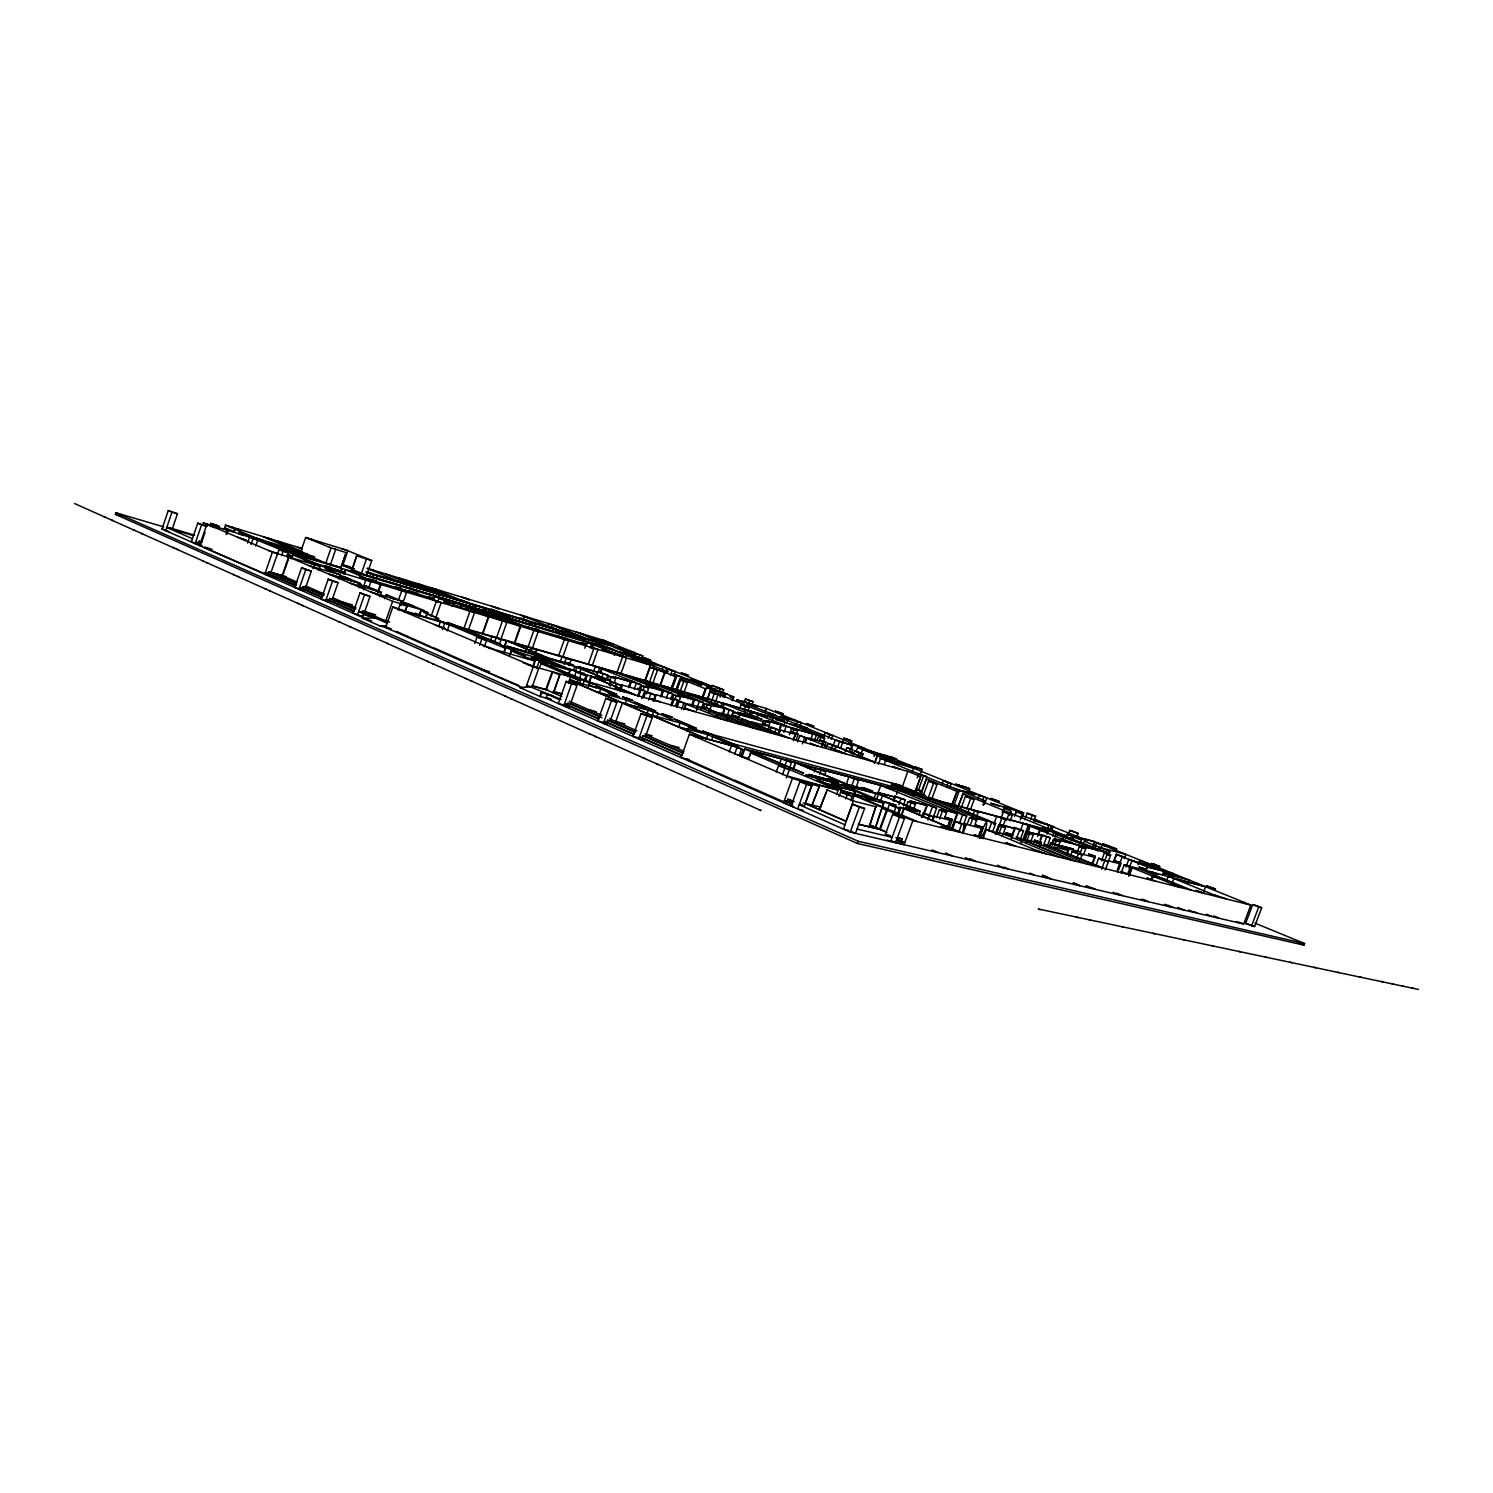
<?xml version="1.0" encoding="UTF-8"?>
<svg xmlns="http://www.w3.org/2000/svg" width="1493" height="1493" viewBox="0 0 1493 1493"><rect width="100%" height="100%" fill="white"/><g stroke="black" fill="none" stroke-linecap="round" stroke-linejoin="round"><path stroke-width="1.5" d="M1255.016 923.159L1304.583 943.539L1303.968 945.144L857.505 843.526L115.39 514.357L115.931 512.752L163.763 526.898M367.819 619.67L161.972 529.007L168.28 510.531L177.48 513.779L172.255 529.082L166.768 527.458L192.429 538.712M168.28 510.531L171.994 512.118L165.667 530.65L169.325 531.713M197.748 523.166L191.309 541.94L200.641 545.225L195.135 543.62L201.574 524.808L197.748 523.166L207.06 526.469L201.574 524.808M205.064 532.292L201.742 541.996L198.998 541.194L197.878 544.422L202.302 546.363L199.558 545.561L206.911 524.118L272.398 552.13L320.155 566.407L318.737 570.494M301.978 548.472L225.536 525.144L224.678 527.645L234.793 531.937M226.115 534.363L227.496 530.351M226.656 534.513L228.037 530.519L224.193 528.877M234.457 529.567C232.348 535.912 235.633 524.51 240.074 531.321L239.216 533.822L243.415 535.614M238.824 533.654L239.701 531.153M247.539 543.041L249.592 537.088L257.841 539.999L255.788 545.953M251.029 544.534L253.082 538.562M272.398 552.13L264.765 574.282L272.883 576.615M296.099 585.685L268.105 573.405L268.684 571.726L282.14 575.626L296.939 582.102M276.97 555.639L279.06 549.611L283.819 551.048M281.654 555.34L283.035 551.309L279.06 549.611M286.955 556.926L288.336 552.895L240.914 533.393L307.129 553.903M282.14 575.626L288.578 556.964L392.696 601.324L424.217 610.6L407.402 603.527M283.409 573.704L289.138 557.132M291.228 558.811L293.151 554.929M293.542 553.101L294.42 550.6L263.44 541.231L288.709 551.943L319.707 561.275L294.42 550.6L306.289 555.676M340.908 567.657L346.133 552.634L340.908 567.657L325.81 563.122L300.504 552.447L305.673 537.48L346.339 550.096L371.757 560.547L366.587 575.402L365.001 574.73M323.944 595.52L305.673 587.514L311.328 571.184L301.567 567.732L294.737 587.477L300.261 589.063M301.567 567.732L305.804 569.561L298.973 589.343L304.497 590.929M322.619 597.349L302.332 588.429L302.911 586.73L305.673 587.514M313.026 568.74L314.444 564.653L310.731 563.066L315.508 564.503M325.81 563.122L331.054 547.968L305.673 537.48M340.516 567.489L330.476 564.466L335.701 549.368L334.115 548.715M355.521 609.349L332.342 599.216L338.09 582.662L328.199 579.172L321.275 599.16L329.71 602.015M328.199 579.172L332.566 581.038L325.605 601.082L329.3 602.127M354.252 611.234L328.983 600.149L329.58 598.413L332.342 599.216M340.628 570.905L341.897 568.572L340.367 572.957M338.724 579.023L340.161 574.898L325.119 568.516M343.875 574.003L345.406 569.617L380.939 584.528L378.177 592.46M344.379 574.152L345.909 569.766M366.811 572.491L589.735 639.937L614.78 650.127L351.452 570.793L356.64 555.844L371.757 560.547M351.844 570.961L356.64 555.844M359.104 587.719L360.541 583.558L344.696 576.895M360.037 592.833L352.964 613.119L362.986 616.665L357.443 615.097L364.535 594.755L360.037 592.833L370.059 596.379L364.217 613.156L358.675 611.589L369.051 616.142M363.06 587.999L365.841 580.012L362.127 578.444L370.899 581.524L368.827 587.495M363.732 589.772L365.71 585.76M372.168 577.007L373.007 574.6L371.066 573.779M385.418 626.519L391.203 629.076L380.08 625.978L362.258 618.102L363.49 614.575L389.636 622.021M376.908 578.444L377.748 576.037L375.807 575.216M377.673 592.31L380.454 584.379M379.875 596.603L381.35 592.385L365.188 585.592M384.615 598.693L386.612 594.625M392.603 601.343L385.773 620.939L362.5 610.768M403.017 610.506L392.846 606.923L385.661 627.527L523.241 688.105M398.295 600.559L401.729 590.724L398.015 589.175L406.619 592.198L402.513 603.956M405.797 587.141L406.619 584.771L404.678 583.95M398.034 610.114L400.292 603.601L407.01 606.382L405.499 610.73M401.076 605.654L402.569 601.399L386.09 594.475M410.37 588.522L411.21 586.152L409.269 585.349M404.958 610.581L407.01 606.382M418.768 616.105L421.026 609.667L427.726 612.447L426.214 616.74M419.309 616.254L421.549 609.816M425.692 616.59L427.726 612.447M431.104 616.31L436.423 601.1L432.727 599.551L441.163 602.519L435.079 619.856M438.363 596.939L439.185 594.606L437.244 593.803M437.58 602.426L439.054 598.208L443.178 599.439L439.185 597.779M442.805 598.282L443.626 595.95L441.685 595.147M439.017 625.604L440.472 621.424L449.449 624.597L447.247 630.867M442.469 629.505L444.671 623.216M451.968 606.289L453.424 602.108L488.846 616.777L482.892 633.685M452.416 606.419L453.872 602.258M460.945 606.96L462.177 604.74M466.301 608.565L467.122 606.195L502.488 620.845L496.553 637.642M469.922 606.457L470.724 604.142L468.802 603.359M463.987 628.217L469.996 611.141L434.594 596.398L433.754 598.805L367.054 578.817M474.233 607.744L475.035 605.449L473.094 604.646M468.578 629.542L474.569 612.503L466.749 609.723M476.043 611.477L477.275 609.293M474.774 643.39L477.013 637.007L481.791 638.369M482.444 633.555L488.398 616.628M479.589 645.461L481.828 639.06L477.013 637.007M484.348 646.805L486.606 640.422L481.828 639.06M497.841 618.009L498.662 615.676L533.934 630.251L528.093 646.786M490.395 640.366L491.832 636.298L501.051 639.527L499.614 643.595M494.575 642.158L496.012 638.071M504.709 616.926L505.511 614.668L503.57 613.866M500.995 638.929L506.911 622.17L471.564 607.52M504.242 646.581L506.388 640.516L547.129 657.722L544.124 656.92L562.898 662.295L547.614 657.853L506.892 640.646L504.746 646.73M503.477 652.553L505.53 648.41L504.018 652.702M509.374 655.072L511.427 650.929L509.915 655.222M514.432 642.83L520.292 626.164L485.374 611.738M514.861 642.942L520.74 626.295L485.822 611.869M523.632 618.363L524.398 616.217L527.757 617.579L525.984 617.038M530.239 624.615L531.023 622.394L529.101 621.592M534.289 625.828L535.073 623.607L533.15 622.824M526.171 650.649L527.589 646.656L536.64 649.81L535.222 653.822M530.351 652.422L531.769 648.41M532.422 667.446L534.718 660.932M526.021 687.153L535.259 661.082L510.905 650.78M547.763 625.679L548.528 623.551L581.094 636.82M536.864 667.95L539.141 661.474L588.951 681.909M551.608 626.855L552.354 624.727L584.92 637.978L584.155 640.124M540.093 661.175L540.597 659.757L534.251 657.051M533.878 666.643L538.6 668.659L532.199 686.761L519.807 687.564L540.429 696.652L541.25 692.603L539.906 696.41L550.954 699.359M539.253 667.875L541.306 663.676M552.802 630.307L553.586 628.124L520.46 615.004M556.254 631.726L557.038 629.542L553.586 628.124M556.646 631.875L557.412 629.691M559.838 631.11L559.073 633.293L567.564 636.783M531.583 685.791L545.841 689.654L552.167 671.757L559.782 674.929L553.436 692.883L559.782 674.929M546.382 689.785L552.709 671.906M558.662 655.632L564.429 639.359L560.752 637.847L568.59 640.59L562.824 656.845M560.006 662.537L562.096 656.64L570.961 659.738L568.87 665.635M564.167 664.292L566.258 658.376M576.895 637.567L577.66 635.421L579.377 635.943M567.732 676.59L570.289 669.499L584.771 673.548M598.506 719.01L564.391 704.024L570.587 703.558L577.1 685.175L566.202 681.331L558.307 703.558L563.813 705.013M568.982 674.687L569.99 670.226M568.404 683.309L570.643 676.945L578.239 680.099L576.317 683.906M573.331 670.618L574.786 666.531L607.707 679.8L603.359 678.569L605.337 679.39M584.528 640.292L585.293 638.127M575.272 671.421L576.709 667.334M577.1 685.175L571.632 683.645L563.719 705.946L569.225 707.402L565.623 705.816M574.544 676.18L576.037 671.943L581.057 673.362L586.058 675.489L584.565 679.707M584.752 648.223L586.301 643.894M579.639 672.671L581.076 668.584M578.799 680.416L581.057 674.052L586.058 675.489M590.183 647.943L591.564 644.062L626.537 657.928L620.939 673.66M579.228 684.354L580.609 680.416L540.783 663.527M591.937 648.485L593.318 644.584M592.329 648.597L593.71 644.715L595.483 645.237L591.919 643.782M588.279 664.217L593.971 648.186L590.295 646.674L598.002 649.399L592.329 665.374M582.718 685.082L584.267 680.677L907.968 771.414M584.808 681.368L587.048 675.06L605.747 680.36M585.293 681.573L587.048 675.06M601.604 642.009L602.332 639.937L613.026 643.95M588.783 682.562L591.004 676.254L634.898 694.805M589.268 682.693L591.508 676.404L635.402 694.936M588.111 686.817L589.492 682.898L594.681 684.354L589.474 682.133M593.356 672.074L595.427 666.289L640.833 684.652L639.433 688.572M605.225 643.11L605.598 640.908M596.062 676.236L597.48 672.223L578.911 666.83L597.48 672.223M596.23 677.822L599.57 668.024M600.242 672.485L601.604 668.603M600.69 672.615L602.071 668.733L604.105 669.331L599.962 667.595M612.671 646.17L613.399 644.099L634.581 652.665L633.834 654.755M601.716 677.841L603.135 673.847L607.819 675.191L606.401 679.184M599.309 693.032L600.709 689.057L569.374 680.267L705.275 738.456M614.351 655.371L615.9 651.004L641.244 661.138M607.24 680.173L608.677 676.161L613.343 677.505L615.751 678.513L614.332 682.525M609.648 681.181L611.085 677.169L615.751 678.513M609.2 685.1L610.674 680.976L579.153 667.707L538.656 656.118L570.289 669.499M633.629 734.444L604.105 721.474L606.849 722.183L607.539 720.242L610.264 720.951L616.926 702.251L605.859 698.351L597.816 720.951L603.284 722.388M610.096 686.164L611.57 682.021L616.404 683.383L621.387 685.492L619.912 689.635M617.02 672.522L622.637 656.752L618.979 655.259L620.733 655.782M624.466 654.083L625.231 651.937M626.127 656.435L626.892 654.27L651.284 664.18L648.261 663.284M615.079 688.273L616.553 684.13L621.387 685.492M616.926 702.251L611.477 700.758L603.396 723.414L607.054 724.366M630.942 653.934L631.688 651.825L638.369 654.195L642.774 655.987L642.027 658.077L710.892 685.978L696.298 681.648M620.696 689.15L622.17 685.026L640.684 690.345L638.5 696.484M620.453 691.427L622.17 685.026M634.376 655.315L635.122 653.225M672.746 719.757L653.038 711.284L622.432 702.886L615.825 721.53L624.858 723.918M628.982 685.53L630.867 681.797L628.758 687.713M639.041 659.104L639.433 658.058L644.341 660.055L643.968 661.1M629.467 687.247L631.558 681.368L633.592 681.946M625.175 704.099L626.593 700.086L645.834 708.298M641.841 661.156L642.625 658.992L613.1 647.01L642.774 655.987M634.208 689.243L636.317 683.365L640.833 684.652M644.677 662.5L645.051 661.436M637.922 695.439L640.086 689.337L644.752 690.662L641.859 698.761M637.996 696.261L640.684 690.345M640.422 689.598L641.841 685.66L648.746 687.956L646.637 693.853M644.883 680.603L650.444 665.057L644.771 662.743L648.559 663.881M650.836 665.225L645.293 680.771L402.699 611.066M642.83 690.606L644.229 686.668L648.746 687.956M653.841 668.584L657.499 670.077L652.758 683.383L660.335 685.623L665.076 672.373L650.052 667.446L653.841 668.584L654.643 666.363L329.113 569.076L293.3 553.884L292.404 556.46L287.048 554.855M643.632 697.847L645.816 691.726L650.463 693.051L655.427 695.141L653.243 701.243M691.875 706.488L694.226 699.956L645.237 680.715L649.343 682.45L654.121 669.107M681.76 755.589L639.396 736.982L642.139 737.673L642.83 735.713L645.555 736.404L652.348 717.442L641.113 713.486L632.92 736.422L638.388 737.822M648.597 699.937L650.78 693.816L655.427 695.141M646.917 714.158L648.373 710.089L658.096 713.523L656.64 717.573M662.164 671.458L662.892 666.886M652.348 717.442L646.898 715.968L638.687 738.96L644.155 740.36M653.859 700.702L656.024 694.637L673.903 699.769L671.738 705.778M654.345 700.908L656.024 694.637M659.943 685.455L664.684 672.205M665.411 672.41L666.923 668.173L640.497 660.13M666.662 673.287L668.192 669.051L671.439 670.021M651.937 716.304L653.393 712.236M660.541 696.652L662.612 690.83L661.007 696.839M661.548 696.354L663.62 690.568L665.579 691.147M670.581 674.892L672.111 670.637L675.359 671.607L673.828 675.844M666.289 698.332L668.36 692.547L672.708 693.797L670.656 699.564M670.525 689.859L675.676 676.646L670.898 689.953M672.354 688.609L677.057 675.489L680.733 676.572M672.466 698.705L673.847 694.824L680.603 697.063L677.131 706.73M675.508 691.091L679.651 679.539L687.601 682.357L683.775 693.013M670.992 704.715L673.138 698.724L677.635 699.993L675.489 705.965M676.142 689.99L680.603 678.662L676.516 690.083M671.253 705.573L673.903 699.769M677.542 688.198L681.48 677.243L695.943 681.536L721.679 691.968M674.855 699.694L676.236 695.813L680.603 697.063M679.67 692.808L683.813 681.237L687.601 682.357M676.665 707.103L678.83 701.094L688.254 704.435L686.239 703.856L684.802 707.869M681.61 709.175L683.775 703.166L727.184 720.671M683.645 709.735L685.791 703.744M678.662 727.016L680.136 722.911L649.586 714.512L622.992 703.128L648.373 710.089M692.192 704.117L693.741 699.769M692.248 705.965L694.581 699.471L696.484 700.012M687.172 731.402L688.646 727.259L693.331 728.528M696.97 707.925L699.303 701.411L703.52 702.624L701.187 709.119M696.391 710.519L697.81 706.544M701.747 698.351L705.573 688.833L702.121 698.463M741.274 756.167L743.551 749.859L736.068 746.668L689.411 734.22L681.032 757.604L688.982 759.62M702.456 698.873L706.544 687.489L727.446 694.133L725.822 693.648L724.46 697.418M703.222 708.037L704.771 703.688L711.359 705.872L709.026 712.385M707.178 699.713L712.086 685.474L723.657 689.785L722.257 693.648M707.869 698.612L710.257 690.792L784.59 721.063L749.971 711.041L754.04 712.702L752.323 712.198L750.848 716.267M705.592 709.026L707.159 704.659L711.359 705.872M714.699 690.979L716.099 687.097L719.626 688.142M711.452 701.467L714.251 693.666L718.021 694.768L714.923 703.408M718.73 692.621L720.13 688.74L723.657 689.785M716.453 705.89L717.928 701.766L723.806 703.949L722.332 708.093M720.186 695.906L721.548 692.136M720.111 697.138L721.959 692.304L733.735 696.858L732.372 700.646M706.338 738.848L707.831 734.705L728.416 743.495M722.481 696.82L723.825 693.051M716.136 716.659L717.554 712.74L754.357 728.285M716.584 716.789L717.984 712.852L719.943 713.411M720.54 707.57L722.015 703.446M724.105 697.306L725.449 693.536M722.724 708.205L724.217 704.08L725.99 704.584M712.012 738.979L713.486 734.892L702.606 731.047L708.373 733.511M721.53 714.811C736.329 702.456 685.642 701.897 719.925 707.271M721.996 714.998L724.534 708.055L726.363 708.578M731.999 700.534L733.735 696.858M726.923 716.397L729.219 709.996L733.306 711.172L731.402 716.341M727.632 719.29L729.032 715.408M731.869 716.528L733.418 712.236M739.67 708.578L741.088 704.621L749.225 707.495L747.638 711.881M738.046 719.085L739.595 714.792M743.999 702.904L745.418 698.985L748.926 700.012L753.051 701.691L751.632 705.61M744.055 710.369L745.474 706.413L749.225 707.495M729.237 751.856L731.514 745.548L741.536 749.075L739.278 755.383M740.043 722.724L741.442 718.861L745.623 720.055L789.051 738.027M744.671 713.99L746.127 709.921L789.517 727.222L812.808 733.903L810.606 740.005M748.124 704.584L749.542 700.646L753.051 701.691M734.631 754.17L736.889 747.844M748.74 715.67L750.195 711.601M747.246 725.411L748.646 721.548L750.512 722.071M750.475 716.155L751.931 712.086M740.771 756.018L743.551 749.859M741.778 757.324L744.783 749.001L1051.539 830.892M756.298 718.506L757.753 714.438L767.122 717.144M756.746 718.693L758.22 714.624M747.993 759.116L750.774 752.939L749.262 757.156M764.827 712.441L766.282 708.466L873.778 752.08L886.151 755.626L916.049 767.738L896.099 761.561M764.976 712.292L766.338 708.522L736.758 699.788L744.652 702.587L740.827 701.038M762.065 724.721L763.576 720.522L767.514 721.642L769.865 722.612L768.354 726.811M761.822 725.766L763.837 721.716L739.128 714.606M764.416 725.691L765.928 721.492L769.865 722.612M771.041 718.17L772.441 714.27L775.725 715.222L768.093 712.497M768.037 730.45L769.586 726.121L763.11 723.974L769.586 726.121M772.012 721.828L773.449 717.834M769.586 731.626L771.153 727.296L775.184 728.435L780.074 730.45L778.506 734.78M774.456 733.642L776.024 729.293L780.074 730.45M778.861 731.01L781.1 724.814L778.469 734.127M779.29 730.6L781.511 724.422L783.228 724.907M778.954 734.313L780.018 729.816L795.638 734.295L793.306 740.715M783.601 726.382L784.963 722.295L823.501 736.963M786.83 722.687L788.229 718.824L780.727 716.192L784.646 717.778M783.918 732.503L786.158 726.326L824.323 737.262L794.033 724.907M789.312 734.724L791.551 728.528L797.71 730.581L796.217 734.705M776.248 772.049L778.581 765.629L783.19 766.823M779.103 764.957L781.306 758.836L791.514 762.4L789.312 768.522M792.41 733.623L793.903 729.498L797.71 730.581M796.068 725.355L797.467 721.511L793.548 719.925L796.739 720.858M793.604 738.363L795.638 734.295M784.441 767.234L786.643 761.094M799.688 726.438L801.069 722.612L780.41 716.603M782.463 774.718L784.795 768.279L789.405 769.474L786.307 778.04M795.9 740.621L798.214 734.257L791.887 732.149L798.214 734.257M797.561 741.834L799.875 735.433L846.718 754.189M793.175 768.671L795.377 762.587L847.408 784.571L844.683 783.956L862.637 788.659L847.875 784.702L795.844 762.718L825.778 771.526L824.323 775.52M802.394 743.831L804.727 737.43L806.481 737.934L804.932 742.189M793.66 768.802L795.116 764.752M805.324 742.301L806.873 738.046L808.627 738.531M819.321 786.456L811.557 806.276L819.321 786.456L792.391 778.413L783.564 802.767L793.772 806.724L791.103 806.071L799.949 781.66L805.268 783.023L811.837 785.841L804.503 806.033L799.184 804.746L844.963 824.808M786.232 803.402L787.763 799.222L794.183 801.517M790.432 799.875L789.666 801.965L784.329 800.659L791.869 803.981M814.32 741.051L816.503 734.967M817.175 740.36L818.649 736.292L824.659 738.288L821.561 746.22M819.489 741.312L820.963 737.243L824.659 738.288M811.837 785.841L806.537 784.478L797.654 808.963L802.991 810.251M823.744 736.628L825.162 732.764L828.316 733.66M822.046 746.425L823.091 742.021M814.338 772.049L815.794 768.055M824.379 746.295L825.89 742.114L819.713 740.061L825.89 742.114M828.204 738.438L829.604 734.556L832.758 735.47L831.358 739.352M805.772 801.442L812.285 783.526M826.133 747.508L827.645 743.309L831.433 744.391L874.114 761.878M819.657 774.288L821.094 770.276M830.948 749.486L832.478 745.287L835.875 746.257L870.363 760.814M833.131 745.847L835.296 739.856L838.525 740.789L851.906 745.119L849.76 751.072M834.363 750.456L835.875 746.257M837.368 747.62L839.551 741.629L852.727 745.418L851.29 749.374M842.444 742.226L843.9 738.195L847.333 739.184L851.756 740.976L850.301 745.026M840.503 748.441L842.668 742.469M827.197 789.816L819.396 809.71L826.469 791.813M845.15 751.837L846.643 747.713L850.301 748.758L852.69 749.729L851.197 753.834M836.603 794.556L838.189 790.189L750.27 752.808M853.026 755.066L854.537 750.942L858.195 751.987L862.991 753.946L861.48 758.052M841.082 789.181L841.66 787.576L833.542 784.124M839.047 796.478L840.634 792.092L845.691 793.38L852.223 796.161L850.618 800.547M856.254 751.446L857.691 747.47L874.45 752.771L870.307 751.091L873.424 751.987M846.064 784.721L848.92 776.883L858.68 780.298L855.825 788.136M857.822 757.026L859.333 752.901L862.991 753.946M860.491 755.421L862.674 749.449L890.351 759.172M845.729 798.83L847.166 794.873L852.223 796.161M851.327 786.96L854.183 779.103M853.455 794.799L854.854 791.01L826.264 783.582L816.97 779.719L846.736 792.391L876.167 799.949L835.445 782.705L805.735 774.942L838.077 783.9M853.94 795.489L855.47 791.271L826.898 783.862L844.012 791.141L875.047 799.557M852.634 799.912L854.22 795.564L859.184 796.851L917.094 821.467M850.375 831.097L855.489 833.355L864.559 808.459L852.466 804.204L843.396 829.1L848.659 830.351M874.002 756.503L875.271 753.051L890.388 757.38M875.159 761.411L877.343 755.421L894.494 760.366L877.455 755.495L857.691 747.47M874.543 763.502L877.455 755.495M559.67 699.732L547.334 694.32L545.971 698.127L850.226 832.124L859.333 807.134L864.559 808.459M879.806 758.071L880.814 755.309M878.351 764.416L880.553 758.332L898.021 763.856M886.021 759.023L892.59 759.582M884.211 764.435L885.685 760.366L888.876 761.281L884.584 759.526M886.077 759.937L887.327 756.503L883.184 754.823M857.505 843.526L858.307 841.306L1304.583 943.539M873.685 799.52L875.924 793.38L882.55 795.508L916.609 809.841L906.438 807.75L920.248 811.296L918.718 815.421M877.604 794.033L880.758 785.393L936.671 808.068L932.155 820.18M876.895 798.512L878.407 794.407M875.122 808.665L869.243 826.898L875.85 806.668M880.31 801.629L882.55 795.508M882.699 807.657L883.613 803.103L875.253 828.335L881.84 808.18L912.876 820.534L1250.835 905.075L1243.706 924.018L850.226 832.124M722.164 740.92L891.022 786.195L892.142 783.153M963.564 824.547L966.736 815.924L891.582 784.665L893.411 785.169L893.952 783.638L978.923 819.041C1001.206 814.487 966.12 861.592 985.548 823.11M858.232 824.117L879.582 829.231L886.805 809.449L854.22 795.564M858.662 824.36L880.235 829.529L889.361 804.578L900.578 808.534L898.245 814.898M893.43 800.155L894.886 796.161L905.393 799.875L903.209 805.847M893.523 801.05L894.979 797.038L894.12 801.312M896.584 794.295L898.133 790.021L949.361 811.296L957.666 813.554L952.105 828.727M857.057 829.063L892.105 837.349L885.33 834.4L892.683 814.282L897.666 815.533L904.459 818.425L895.595 842.705L892.198 841.231L904.03 844.683L912.876 820.534M893.486 813.704L895.819 807.321L900.578 808.534M898.767 804.69L900.951 798.699L905.393 799.875M912.148 772.273L913.604 768.279L897.89 763.763M898.245 811.483L899.794 807.265L917.504 811.8M898.133 813.872L899.794 807.265M904.459 818.425L899.477 817.194L890.574 841.548L887.197 840.055M900.652 816.802L903.732 808.366L960.372 832.292M901.119 816.932L904.198 808.497M905.803 807.657L907.987 801.648L912.428 802.805L915.489 804.092L913.287 810.102M917.187 777.928L918.699 773.803L926.761 776.696L923.607 775.8L918.326 790.226L921.498 791.085L916.609 789.051M920.602 773.617L922.114 769.455L914.071 766.618L922.114 769.455M908.845 808.945L911.047 802.935L915.489 804.092M920.714 776.584L915.358 791.197L920.714 776.584L907.837 771.321L902.649 785.99L707.645 733.287M900.652 843.209L902.183 839.047L898.805 837.592M926.351 778.917L920.976 793.585L926.351 778.917L957.05 791.402L951.62 806.22M922.525 797.523L928.515 781.156L932.117 782.145L937.175 784.217L931.744 799.035L940.235 802.562M928.142 798.083L933.592 783.228L937.175 784.217M921.498 817.38L923.029 813.218L927.582 814.394L933.983 817.082L932.453 821.243M923.756 813.2L925.921 807.302M922.917 817.38L927.246 805.585L910.095 800.995L927.246 805.585M929.392 800.099L929.952 798.568M928.814 816.727L932.397 806.948M927.899 820.086L929.43 815.906L933.983 817.082M941.84 784.777L943.315 780.727L946.394 781.586M946.711 786.755L948.186 782.705L951.265 783.564L949.772 787.595M936.503 817.697L939.377 809.859L946.674 812.229L944.509 818.108M939.526 818.985L942.419 811.128L946.674 812.229M951.265 806.108L957.05 791.402M954.102 805.007L959.458 790.394L962.593 791.271L954.419 788.341M947.029 828.316L950.015 820.142L947.644 828.578M948.69 829.697L952.403 819.564L944.864 817.119L952.403 819.564M962.854 793.809L958.525 805.567L963.209 793.903L1066.73 836.117L1062.736 834.979L1065.834 835.8M951.508 828.466L957.069 813.312M952.31 829.641L955.315 821.486L959.682 822.624L966.027 825.274L963.041 833.411M960.745 809.131L965.467 796.236L974.238 799.352L970.599 809.262M968.155 792.951L969.704 788.733L961.548 785.841L969.704 788.733M959.439 823.501L962.63 814.861L966.736 815.924M966.736 809.131L970.693 798.382L974.238 799.352M958.655 832.329L961.66 824.155L966.027 825.274M967.8 813.106L969.293 809.019L978.27 812.155L976.011 818.276M963.433 827.999L964.907 823.949L981.853 828.391L978.904 836.416M962.574 832.329L964.907 823.949M967.165 824.229L969.554 817.735L973.641 818.799L976.646 820.049L974.276 826.543M977.784 799.427L979.296 795.321L986.836 797.99L984.578 804.148M972.913 815.215L974.406 811.128M970.17 825.498L972.559 818.985L976.646 820.049M982.301 801.256L983.794 797.15M983.029 804.876L984.932 800.771L983.383 804.97M978.997 834.139L981.853 828.391M979.632 837.424L983.271 827.495L975.937 825.125L983.271 827.495M983.346 837.424L986.294 829.436L996.783 833.131L993.013 832.18M988.571 830.948L991.707 822.475L995.644 823.52L992.546 831.956M993.741 824.36L996.689 816.335L1005.48 819.414L1003.259 825.424M1002.158 812.491L1004.061 808.348M995.439 833.803L998.574 825.312L1002.512 826.357L1005.498 827.589L1002.363 836.061M1001.075 818.295L1003.464 811.763L1006.991 812.715L1012.347 814.898L1010.126 820.926M995.831 834.475L1001.766 818.425M997.455 830.817L999.769 824.509L1015.109 828.615L1011.246 839.029M999.209 832.926L1001.56 826.562L1005.498 827.589M1006.431 820.497L1008.839 813.946L1012.347 814.898M1009.473 815.477L1011.377 811.334L1003.725 808.254M1014.438 815.813L1016.322 811.707L1014.773 815.906M1011.433 836.696L1014.512 828.354M1020.316 819.862L1021.548 815.514L1048.347 824.976L1034.07 818.929M1022.257 816.802L1023.694 812.901L899.085 762.344M1016.621 838.114L1019.7 829.809L1023.507 830.799L1020.447 839.103M1020.204 831.265L1023.116 823.389L1075.632 844.385L1097.168 850.021L1055.327 834.046L1063.632 836.323L1062.195 840.223M1024.758 819.713L1027.165 813.181L1035.563 816.167L1033.958 820.515M1020.839 843.582L1022.294 839.663L1024.105 840.13L1071.451 860.099M1023.041 839.253L1028.136 825.442M1030.674 819.62L1032.279 815.271L1035.563 816.167M1024.198 838.861L1026.512 832.609L1030.301 833.617L1033.249 834.83L1030.954 841.063M1024.403 840.018L1027.464 831.75L1042.245 835.707L1039.968 841.847M1025.392 837.704L1029.759 825.872M1025.747 838.189L1030.114 825.984L1031.738 826.413L1026.717 824.341L1059.843 834.288L1056.186 833.225L1054.954 837.237M1026.382 842.183L1029.461 833.841L1033.249 834.83M1037.467 835.8L1039.669 829.884L1048.142 832.217L1040.229 830.108L1038.027 836.043M1040.136 839.57L1041.647 835.483M1039.875 846.755L1041.461 842.463L1034.5 840.204L1041.461 842.463M1047.321 829.436L1048.888 825.181L1081.1 838.021L1094.35 841.585L1250.835 905.075M1047.19 834.064L1048.627 830.201M1043.644 845.038L1046.668 836.882L1050.325 837.834L1047.321 845.971M1049.71 830.425L1051.277 826.17M1051.221 830.817L1052.789 826.562M1051.707 830.463L1053.125 826.655L1054.618 827.066L1047.806 824.509M1052.528 836.192L1053.965 832.329L1057.081 833.15L1046.593 828.876L1053.144 830.631M1048.907 847.315L1050.475 843.097L1073.486 849.125L1051.072 843.34L1049.523 847.557M1051.893 843.732L1053.405 839.645L1057.081 840.596L1059.993 841.809L1058.481 845.896M1051.874 844.833L1054.133 838.749L1072.086 843.452L1066.898 841.324L1068.503 841.735M1052.453 845.075L1054.711 838.973L1107.937 852.932L1067.57 837.293L1073.616 838.973M1054.823 844.945L1056.353 840.858L1059.993 841.809M1061.99 840.074L1063.427 836.192M1065.629 838.655L1067.234 834.326L1080.764 837.946M1068.241 834.363L1069.697 830.425L1072.944 831.302L1078.207 833.449L1076.752 837.368M1071.097 840.895L1072.72 836.547L1076.061 837.442M1066.711 854.798L1067.663 850.301M1067.346 853.735L1068.895 849.517L1065.871 848.267M1070.612 855.694L1072.179 851.458L1075.93 852.428L1082.033 854.948L1080.465 859.166M1080.391 842.948L1081.996 838.655L1088.024 840.634L1083.116 838.655L1094.574 841.716L1092.988 845.971M1077.125 852.447L1079.364 846.419L1082.892 847.352L1085.784 848.528L1083.545 854.556M1076.733 858.232L1078.301 853.977L1082.033 854.948M1083.116 844.068L1084.72 839.757M1080.018 853.641L1082.257 847.613L1085.784 848.528M1092.932 845.393L1094.35 841.585M1094.948 847.184L1096.534 842.91L1099.445 843.694M1092.018 863.383L1094.948 857.393L1080.988 853.809M1091.85 865.716L1095.321 856.31L1088.714 854.145L1095.321 856.31M1097.728 851.103L1099.147 847.259L1125.853 854.407L1124.248 858.699M1100.378 849.405L1101.983 845.113L1104.895 845.896M1095.601 866.556L1098.68 858.251L1102.282 859.184L1108.329 861.666L1105.249 869.971M1101.442 860.845L1104.372 852.97L1107.787 853.847L1110.661 855.022L1107.731 862.898M1101.647 869.075L1104.745 860.752L1108.329 861.666M1105.063 860.061L1107.265 854.145L1110.661 855.022M1108.422 855.47L1109.859 851.626L1085.15 841.567M1113.423 862.002L1116.297 854.295L1125.255 857.467L1122.288 856.683L1117.249 870.214M1113.759 862.096L1116.633 854.388M1117.734 869.859L1120.627 863.962L1117.566 872.155M1117.772 870.979L1120.776 862.861L1114.319 860.752L1120.776 862.861M1121.168 872.957L1124.21 864.802L1127.682 865.697L1133.672 868.142L1132.123 867.75L1129.081 875.906M1125.983 867.097L1128.857 859.352L1134.381 861.181M1129.119 868.385L1131.993 860.64L1160.378 868.403M1127.924 873.386L1130.22 867.265L1131.769 867.657L1180.888 887.477M1128.727 875.812L1131.769 867.657M1138.114 864.783L1139.738 860.453L1142.612 861.2M1145.766 870.736L1147.221 866.836L1155.993 869.113M1146.008 870.886L1147.464 866.985L1173.461 873.722M1150.954 880.198L1152.503 876.092L1164.409 879.116M1151.57 880.441L1153.1 876.335L1165.025 879.358M1162.636 875.141L1164.073 871.277L1171.986 874.506M1164.54 872.826L1165.025 871.539L1172.36 874.506L1171.874 875.794L1166.388 873.554M1165.51 873.069L1165.977 871.781M1166.798 880.124L1168.273 876.186L1219.221 897.069M1172.826 876.036L1173.311 874.767M1172.434 882.382L1173.909 878.425L1179.731 879.918M1187.831 883.987L1189.268 880.142L1162.86 873.256L1165.529 874.338M1203.395 892.553L1205.56 886.749L1143.171 869.747M1245.629 923.402L1252.702 904.609L1255.706 905.355L1261.697 907.781L1254.605 926.556L1245.629 923.402L1254.605 926.556M1251.601 925.865L1258.692 907.035L1261.697 907.781M1108.049 855.377L1109.859 851.626M380.08 625.978L386.276 625.754M375.042 617.915L362.706 618.307L363.49 614.575M1089.722 886.842L1085.896 885.946L1091.626 888.372M1164.409 904.347L1165.958 904.721M759.918 810.288L761.094 810.55L74.65 503.57M897.181 840.13L901.417 841.138M896.36 840.615L904.795 842.593L898.039 839.663M885.33 834.4L890.351 835.576M895.837 837.554L902.183 839.047M706.637 786.438L707.813 786.718M782.425 801.2L734.201 779.981M692.379 780.055L693.554 780.335M803.103 802.842L820.889 807.19M657.032 764.229L658.208 764.528M732.596 779.589L687.06 759.246M643.334 758.089L644.528 758.388M1036.758 850.431L1046.35 853.809M1065.647 857.673L1067.439 858.12M1093.772 864.746L1095.489 865.175M1173.442 884.714L1171.912 884.341L1177.492 886.618M1214.854 895.109L1226.369 898.861M1244.527 902.556L1241.784 901.865L1247.196 904.067M588.821 733.698L590.015 733.996M853.175 800.939L876.503 806.948M594.867 736.404L596.062 736.702M1024.515 840.223L1026.326 840.69M1052.976 847.501L1054.711 847.949M1180.944 880.366L1202.182 885.797L1195.482 883.072L1198.282 883.8M546.177 714.606L547.39 714.923M879.209 800.211L896.173 805.1L881.934 801.442L841.25 784.217L879.937 794.332L920.248 811.296M1057.735 846.083L1080.092 851.85M812.789 783.657L838.189 790.189M1068.895 849.517L1062.12 847.315M551.999 717.219L553.212 717.536M884.248 803.383L865.772 798.643M950.649 820.404L933.666 816.055M1068.279 850.562L1053.797 846.848M1120.627 863.962L1107.19 860.528M1138.748 868.627L1132.422 867.004M1172.882 873.498L1156.31 869.187L1140.82 862.935M1171.408 874.263L1176.988 875.719M670.581 745.38L679.128 747.582M786.4 775.744L832.478 788.621L826.674 786.139L831.228 787.315M1154.724 866.108L1151.868 865.361L1154.406 866.407M835.576 782.836L811.39 776.509L813.89 777.573M875.924 793.38L844.851 785.654M510.699 698.743L511.912 699.041M645.032 733.828L652.049 735.75M832.049 783.75L840.895 786.046L831.414 783.47L840.186 787.203M737.953 754.954L749.038 758.911L744.205 757.642M926.798 804.54L936.671 808.068M956.658 812.379L958.506 812.864M985.791 820.03L987.564 820.497M1092.372 848.005L1107.041 852.596M894.979 797.038L877.753 792.522L895.595 797.299M948.951 811.184L941.15 809.15L957.666 813.554M978.512 818.929L971.029 816.97L986.929 821.225M1015.109 828.615L999.769 824.509M1042.245 835.707L1027.464 831.75M1148.21 863.477L1139.738 860.453M505.082 696.223L506.276 696.54M470.855 680.901L472.068 681.219M695.981 736.945L700.852 738.233L695.421 735.918L731.514 745.548M886.431 787.688L890.313 788.715L885.088 786.55L898.133 790.021M918.886 796.329L920.752 796.833M948.242 804.167L950.052 804.634M589.362 709.866L596.379 711.825M465.424 678.475L466.637 678.792M427.166 661.343L428.379 661.679M432.41 663.694L433.605 664.012M541.25 692.603L552.839 695.794M519.807 687.564L523.502 688.553M1052.602 830.407L1042.562 827.719L1048.067 829.977M1081.996 838.655L1073.336 836.341L1081.548 839.682L1078.207 838.786L1067.234 834.326M1108.142 846.008L1111.333 846.867M781.306 758.836L750.456 750.606L803.57 773.187L744.783 749.001M795.377 762.587L786.176 760.142L791.514 762.4M848.92 776.883L820.478 769.287L825.778 771.526M880.758 785.393L853.417 778.096L858.68 780.298M898.562 790.133L918.456 796.217L962.63 814.861M915.564 794.668L940.889 801.442L991.707 822.475M969.293 809.019L944.901 802.506L995.644 823.52M996.689 816.335L973.156 810.046L978.27 812.155M1023.116 823.389L1000.422 817.324L1005.48 819.414M553.119 691.614L562.115 694.04M694.133 729.629L703.128 732.074M1078.207 833.449L1069.697 830.425M526.693 685.268L561.051 699.396M707.831 734.705L677.374 726.419L650.146 714.755M518.799 685.492L480.578 669.237M387.023 643.39L388.236 643.707M482.799 669.834L489.48 671.645M1035.321 821.131L1033.791 820.702L1048.888 825.181M1045.958 824.005L1047.47 824.416M532.964 685.996L548.136 690.102M554.649 691.856L561.144 693.61M895.277 783.918L925.38 795.34M1023.265 814.581L1015.986 811.613M376.255 638.556L377.449 638.892M349.455 626.556L350.668 626.892M1023.694 812.901L990.755 803.197L998.854 806.033M613.044 694.32L608.323 693.013L618.457 696.615M619.539 697.082L600.709 688.982M626.593 700.086L595.875 691.52L570.457 680.64M431.066 646.88L396.298 631.315M339.042 621.909L340.255 622.245M297.462 603.284L298.675 603.639M570.363 679.464L577.548 682.544M588.802 684.596L595.968 687.657M302.09 605.356L303.303 605.691M981.834 795.974L962.556 790.674M523.185 662.78L532.833 666.177M569.654 675.825L564.914 674.5L569.598 676.497M720.13 718.077L718.133 717.498L722.724 719.421M749.785 726.4L751.726 726.942M780.335 734.967L782.22 735.489M840.092 751.744L838.357 751.259L842.854 753.107M362.258 618.102L371.608 620.808M527.869 664.87L575.384 678.195M538.6 668.659L392.846 606.923M575.887 679.091L580.609 680.416M264.765 588.653L265.978 589.007M269.244 590.668L270.457 591.004M328.983 600.149L326.221 599.346L353.58 611.384M911.029 765.741L883.091 757.791L891.302 760.702L887.066 758.985M561.237 666.587L530.873 657.965L564.223 667.782L532.59 654.382L501.667 645.517L525.013 655.39L518.164 652.478M568.31 668.603L574.805 670.712M610.674 680.976L596.099 676.833M852.69 749.729L846.643 747.713M364.311 611.458L375.676 614.761M233.113 574.488L234.308 574.824M483.097 645.573L492.597 648.932M529.698 658.786L524.939 657.443L529.455 659.383M570.494 670.432L551.066 664.926M823.557 742.226L808.945 738.065M237.443 576.429L238.656 576.765M488.136 647.738L535.259 661.082M717.554 712.74L710.668 710.127L758.668 729.498M302.332 588.429L299.552 587.645L321.872 597.443M541.586 657.275L546.102 658.581L544.161 657.76M202.432 560.752L203.627 561.107M206.631 562.637L207.844 562.992M343.185 602.239L352.367 604.908M548.043 660.988L517.679 652.273L504.615 646.712L509.3 648.055L507.359 647.216M539.048 659.309L548.267 661.94M264.541 573.592L203.944 547.427L207.247 548.379M172.703 547.446L173.897 547.8M269.878 575.682L276.41 577.567M176.771 549.275L177.984 549.629M435.098 624.97L444.877 628.46L439.912 627.041M755.271 716.883L753.48 716.379L762.102 719.421L721.903 702.904L746.127 709.921M810.326 732.69L808.646 732.205L812.808 733.903M864.018 748.161L847.781 743.439L852.727 745.418M630.382 681.592L612.914 676.59L630.867 681.797M653.99 688.366L645.741 685.996L663.097 691.035M662.612 690.83L613.66 671.57M685.418 697.38L677.449 695.085L694.226 699.956M723.844 708.391L675.769 689.561L662.967 685.847L703.52 702.624M781.1 724.814L766.338 720.578L781.567 725.001M437.505 619.856L435.377 619.24L439.539 621.032M286.283 576.765L271.035 572.342L277.493 553.604L268.833 550.544M397.493 608.901L783.769 720.764M799.837 725.43L807.564 728.192L804.316 727.24M645.667 680.827L664.758 686.873L699.303 701.411M676.18 689.673L694.768 695.551L733.306 711.172M717.928 701.766L692.92 694.525L697.026 696.205L695.178 695.682M634.152 678.027L636.13 678.587M649.343 682.45L651.265 683.01M665.169 687.004L667.072 687.545M851.756 740.976L843.9 738.195M785.038 722.369L775.875 719.719M794.108 724.982L789.872 723.769M268.105 573.405L265.343 572.603L295.315 585.779M364.535 594.755L370.059 596.379M132.952 529.66L134.146 530.015M141.387 533.43L142.582 533.785M415.241 613.119L421.493 615.788M435.956 619.128L505.53 648.41M408.298 603.918L403.521 602.5L412.796 605.822M746.5 703.707L839.551 741.629M103.764 516.597L104.958 516.951M205.064 547.166L211.95 549.237M111.938 520.255L113.132 520.609M305.804 569.561L311.328 571.184M712.702 689.766L714.363 690.251M349.847 583.035L381.35 592.385M115.39 514.357L122.09 516.317M721.1 693.237L706.544 687.489M161.972 529.007L165.63 530.09M729.872 696.764L733.306 698.201M743.794 700.945L746.388 702.046M371.048 592.086L402.569 601.399M332.566 581.038L338.09 582.662M349.773 579.06L340.759 575.831L345.536 577.25M329.057 574.17L359.589 583.222M329.486 574.357L360.541 583.558M170.706 528.093L194.519 535.147M701.579 685.455L673.007 673.828L684.373 678.065M174.905 530.202L192.746 535.464M358.339 584.528L363.583 586.077L359.346 584.267M376.46 590.388L371.664 588.97L375.601 590.631M668.173 671.869L650.519 664.684M308.696 565.474L340.161 574.898M702.475 682.6L699.247 681.648L706.488 684.242M237.219 537.013L246.158 540.205L241.213 538.73M284.361 551.197L644.883 659.701L637.94 657.573L643.24 659.719M283.035 551.309L288.336 552.895M297.816 555.751L302.519 557.15L298.525 555.471M473.561 608.584L475.558 609.181M505.007 618.027L506.948 618.625L502.954 616.964M621.555 653.076L623.272 653.598M654.513 663.153L639.974 658.786M287.813 554.5L292.255 555.844M324.933 565.642L331.409 567.583M369.984 579.153L376.516 580.87M395.552 586.805L400.292 588.223L401.132 585.797L399.154 584.976M409.175 590.892L418.283 593.393M429.163 596.883L433.735 598.264M534.363 628.441L538.618 629.71M582.251 642.792L586.189 643.968M304.292 560.08L344.827 572.174M365.43 578.332L359.533 576.578L360.802 574.245M443.813 601.828L450.233 603.751M482.276 613.343L486.419 614.593M509.281 621.443L586.805 644.659L587.589 642.438L591.564 644.062M602.09 649.25L623.383 655.782M369.424 580.03L374.314 581.486L370.32 579.807M645.778 662.743L649.492 663.862L632.267 658.488M325.511 567.489L333.947 570.475M498.793 619.315L500.79 619.912M530.258 628.721L532.18 629.299M532.609 629.43L538.226 631.52L532.404 648.037L536.64 649.81M647.16 663.694L650.892 664.796M254.501 538.525L202.936 522.793L214.451 527.664M300.504 552.447L314.743 556.796M343.39 565.418L354.028 568.628M211.315 525.947L216.261 527.44L212.79 525.947M265.903 542.202L270.588 543.62L269.039 542.967M304.46 553.866L307.502 554.78L305.953 554.127M353.841 568.796L342.811 565.418L347.813 550.749L341.86 548.733M366.233 572.51L591.657 640.721M276.317 546.625L306.681 555.825L318.811 560.957L282.476 549.76M324.336 562.432L327.378 563.346M351.452 570.793L364.105 574.413L343.203 565.586M364.591 574.562L612.821 649.343M622.936 652.329L643.931 658.861M229.791 526.898L234.476 528.317L231.116 526.898M266.277 538.003L271.315 539.533M370.824 569.822L374.948 571.072L371.589 569.673M405.387 580.329L407.384 580.945M436.908 589.922L438.849 590.519L435.471 589.119M553.996 625.567L555.713 626.09M591.807 637.492L613.399 646.282L634.581 652.665M613.399 644.099L599.551 639.881M171.994 512.118L177.48 513.779M255.658 537.853L264.205 540.914M292.18 548.939L297.238 550.45M396.802 580.628L404.398 583.315M428.902 590.351L430.917 590.967M460.479 599.925L462.419 600.503M462.849 600.634L468.242 602.649M551.421 627.471L549.648 626.929L553.101 628.348M604.87 643.67L606.55 644.174M344.267 565.101L350.351 566.948M366.214 571.763L612.391 646.338L579.545 632.995M367.073 568.254L605.971 641.057M308.137 538.432L312.672 539.85L311.104 539.197M329.58 547.315L346.133 552.634M712.086 685.474L720.13 688.74M745.418 698.985L749.542 700.646M907.968 764.883L912.186 766.581M1027.165 813.181L1032.279 815.271M1252.702 904.609L1258.692 907.035M874.245 752.267L878.388 753.946M639.153 657.256L640.684 657.872M668.192 669.051L672.111 670.637M825.162 732.764L829.604 734.556M943.315 780.727L948.186 782.705M1096.534 842.91L1101.983 845.113M575.813 631.856L608.304 645.051M890.425 759.508L892.329 760.273M697.53 681.965L690.251 679.408L693.89 680.883M753.853 704.864L757.679 706.413L750.251 703.8M970.469 792.876L974.985 794.705L967.035 791.925M1011.116 809.393L1003.091 806.575L1007.738 808.459M640.852 659.645L646.861 662.034M619.707 652.142L641.617 661.25M880.553 758.332L984.932 800.771M1116.297 854.295L1147.464 866.985M585.909 638.78L587.831 639.564M608.995 648.186L610.973 648.988M675.676 676.646L652.721 667.614M680.229 678.55L705.573 688.833M718.021 694.768L709.977 691.912L714.251 693.666M900.634 769.306L892.553 766.469L896.994 768.279M1152.764 872.211L1158.101 874.394L1149.405 871.352M1204.851 893.467L1196.042 890.388L1201.566 892.646M561.853 631.502L586.973 641.766M679.651 679.539L683.813 681.237M741.088 704.621L745.474 706.413M818.649 736.292L820.963 737.243M854.537 750.942L859.333 752.901M928.515 781.156L933.592 783.228M965.467 796.236L970.693 798.382M1003.464 811.763L1008.839 813.946M1104.372 852.97L1107.265 854.145M557.915 630.307L583.035 640.572M1138.506 868.459L1191.489 890.127M495.62 607.446L498.979 608.827L491.552 606.214M528.317 620.845L520.796 618.195L524.267 619.614M556.348 632.323L558.326 633.125M781.511 724.422L786.158 726.326M791.551 728.528L793.903 729.498M827.645 743.309L832.478 745.287M1079.364 846.419L1082.257 847.613M1124.21 864.802L1130.22 867.265M552.298 631.11L554.276 631.912M562.096 637.25L566.052 638.892L558.046 636.037M1050.325 837.834L1040.845 834.475L1046.668 836.882M1156.011 881.262L1146.848 878.052L1152.484 880.366M763.576 720.522L765.928 721.492M799.875 735.433L804.727 737.43M1053.405 839.645L1056.353 840.858M1098.68 858.251L1104.745 860.752M1418.35 989.43L1038.307 909.013L1039.875 909.704M465.984 598.413L469.362 599.813L461.804 597.144M498.737 611.887L491.104 609.2L494.556 610.618M526.824 623.439L528.802 624.242M499.409 612.615L501.331 613.399M522.662 622.17L524.64 622.992M1412.079 987.843L1413.404 988.385M757.212 718.991L732.951 712.049L741.163 715.184M364.871 558.214L366.476 558.867L361.287 573.76L359.701 573.088M490.842 610.189L512.995 619.259M1297.529 942.494L1303.968 945.144M488.267 609.461L509.617 618.251M1402.039 985.735L1403.364 986.276M507.041 617.505L484.87 608.435L484.068 610.712L492.597 614.239M532.572 628.404L536.547 630.046L528.41 627.172M741.107 714.382L734.668 712.236L737.038 713.225M818.388 746.239L809.841 743.253L814.376 745.119M1023.507 830.799L1013.822 827.383L1019.7 829.809M1130.182 874.786L1120.832 871.52L1126.524 873.872M724.534 708.055L729.219 709.996M771.153 727.296L776.024 729.293M1026.512 832.609L1029.461 833.841M1072.179 851.458L1078.301 853.977M1391.812 983.57L1393.156 984.13M496.385 614.258L498.363 615.079M1050.475 843.097L1059.619 846.568M431.16 587.813L463.95 601.343M492.093 612.97L494.071 613.791M766.264 725.897L751.11 721.66M1239.433 922.245L1243.706 924.018M1381.38 981.368L1382.742 981.927M915.62 789.162L922.431 791.925M951.62 804.036L958.319 806.761M1236.447 921.554L1240.048 923.047M417.891 583.782L450.699 597.331M417.461 583.632L450.251 597.2M1103.346 868.068L1044.671 844.403L1099.539 867.116M704.771 703.688L707.159 704.659M741.442 718.861L784.889 736.851M998.574 825.312L1001.56 826.562M931.072 797.766L945.554 803.701M404.006 579.545L437.206 593.3M464.995 604.814L466.973 605.635M736.385 717.424L720.671 713.038M1039.968 843.209L1025.542 839.589M399.564 578.202L432.373 591.788M460.553 603.471L462.531 604.292M653.15 683.551L659.514 686.183M895.781 784.124L924.634 796.086M1213.66 915.9L1219.109 918.158M728.603 715.278L772.086 733.268M1032.913 841.492L1087.781 864.186M1359.936 976.851L1361.317 977.411M1206.456 914.22L1211.924 916.478M385.437 573.891L418.712 587.645M893.411 785.169L920.211 796.292M631.987 676.87L672.708 693.797M1075.427 861.088L1016.061 837.069L1022.294 839.663M627.601 675.601L668.36 692.547M673.847 694.824L676.236 695.813M969.554 817.735L972.559 818.985M432.597 595.054L434.575 595.875M705.442 708.652L689.169 704.099M1011.172 835.819L996.148 832.068M1193.821 911.588L1197.479 913.1M891.022 786.195L909.592 793.921M1188.671 910.039L1194.195 912.335M367.446 568.422L400.665 582.233M428.024 593.673L430.003 594.494M1337.653 972.148L1339.034 972.727M697.38 706.432L741.107 724.572M1003.8 834.027L1059.209 857.038M1177.697 907.389L1184.042 909.965M677.635 699.993L670.674 697.698L673.138 698.724M631.558 681.368L636.317 683.365M641.841 685.66L644.229 686.668M678.83 701.094L683.775 703.166M939.377 809.859L942.419 811.128M986.294 829.436L1042.226 852.783M1167.843 905.15L1173.405 907.483M1166.276 905.131L1169.989 906.68M367.465 571.744L370.936 573.181M1314.475 967.259L1315.874 967.837M394.413 583.539L396.41 584.379M404.883 590.164L408.877 591.825L400.143 588.746M566.799 658.002L570.961 659.738M607.819 675.191L598.357 671.831L603.135 673.847M644.752 690.662L637.623 688.31L640.086 689.337M694.544 711.526L685.287 708.279L689.915 710.22M1016.061 846.232L1005.834 842.668L1011.75 845.15M1142.78 899.29L1148.397 901.641M608.677 676.161L611.085 677.169M645.816 691.726L650.78 693.816M894.886 796.161L900.951 798.699M907.987 801.648L911.047 802.935M955.315 821.486L961.66 824.155M1141.1 899.234L1144.851 900.802M1290.344 962.164L1291.762 962.761M298.339 547.315L302.09 548.901M1116.764 893.187L1122.437 895.576M660.671 702.027L651.228 698.724L655.856 700.684M984.484 838.338L974.015 834.68L983.495 838.599M1113.069 892.329L1118.761 894.718M277.474 541.007L302.538 551.514M1265.206 956.864L1266.624 957.48M611.57 682.021L616.553 684.13M923.029 813.218L929.43 815.906M267.956 538.115L301.082 552.093M328.889 563.794L330.476 564.466M262.899 536.566L296.043 550.562M903.564 808.217L960.82 832.422M1091.644 887.663L1095.451 889.268M1238.985 951.34L1240.44 951.955M334.6 569.094L338.594 570.793L329.542 567.583M496.87 637.754L501.051 639.527M625.492 692.155L615.844 688.796L620.509 690.755M951.526 830.089L940.795 826.357L946.842 828.914M576.037 671.943L581.057 674.052M889.361 804.578L895.819 807.321M1073.542 882.96L1079.812 885.61M1073.15 882.867L1079.42 885.517M291.956 552.671L293.542 553.343M225.536 525.144L258.98 539.328M292.628 554.78L320.155 566.407M532.702 656.621L539.533 659.514M1211.625 945.573L1213.1 946.189M390.252 597.424L394.619 599.272M422.071 610.954L426.569 612.858M459.508 626.873L447.564 622.488L501.293 644.64L459.975 627.06M536.099 659.439L538.077 660.279M1042.674 875.327L1051.109 878.91M1042.263 875.234L1050.699 878.817M423.993 612.391L438.886 618.737L425.598 613.156M400.684 602.556L404.734 604.273M539.141 661.474L589.492 682.898M680.08 722.817L700.777 731.626M688.646 727.259L694.432 729.741M778.581 765.629L784.795 768.279M840.634 792.092L847.166 794.873M892.683 814.282L899.477 817.194M1029.797 873.106L1034.033 874.917M1183.053 939.545L1184.546 940.179M826.674 789.685L853.324 801.088L845.971 821.318L805.044 803.439M596.416 691.763L622.432 702.886M677.953 726.662L705.816 738.587M1003.819 867.097L1007.738 868.777M997.511 865.231L1003.408 867.769M566.202 681.331L571.632 683.645M605.859 698.351L611.477 700.758M641.113 713.486L646.898 715.968M689.411 734.22L792.391 778.413M799.949 781.66L806.537 784.478M852.466 804.204L859.333 807.134M1153.175 933.237L1154.686 933.89M970.058 858.792L976.011 861.368M965.523 857.729L971.495 860.304M1121.896 926.649L1123.427 927.302M945.498 852.988L952.235 855.806M932.155 849.909L938.164 852.522M1089.144 919.744L1090.692 920.416M870.531 825.218L886.973 832.347M869.43 824.827L879.582 829.231M880.235 829.529L886.431 832.217M1076.453 917.057L1078.002 917.747M545.841 689.654L561.853 696.559M805.567 803.57L845.803 821.15M305.412 585.797L324.448 594.121M332.902 597.816L356.155 607.987M569.3 701.187L601.866 715.334M609.48 718.768L636.988 730.786M645.461 734.5L683.962 751.24M168.541 527.458L172.255 529.082M271.446 572.528L295.446 583.035M361.213 611.85L386.65 622.992M570.587 703.558L600.41 716.64M610.264 720.951L635.57 732.037M645.555 736.404L683.663 753.107M799.595 803.887L802.879 805.324M198.998 541.194L201.947 542.482M268.684 571.726L296.678 583.987M302.911 586.73L323.197 595.614M329.58 598.413L354.849 609.499M567.825 702.83L601.94 717.778M607.539 720.242L634.954 732.261M642.83 735.713L683.066 753.33M787.763 799.222L793.418 801.685M201.387 544.105L195.695 541.996L200.118 543.937M567.153 704.752L599.122 718.786M606.849 722.183L634.264 734.22M642.139 737.673L682.357 755.346M786.998 801.312L792.652 803.794M432.727 647.346L485.057 670.357M546.942 697.586L551.477 699.582M115.931 512.752L858.307 841.306M689.505 694.656L687.974 698.892L689.542 694.73M1215.507 889.063L1206.643 885.928L1215.507 889.063M1009.847 833.841L1005.797 832.814L1012.945 835.128L1009.847 833.841M1142.388 867.974L1139.028 867.116L1145.336 869.187L1142.388 867.974M832.777 779.85L827.943 778.581L838.935 782.463L832.777 779.85M866.742 788.771L862.096 787.558L872.845 791.346L866.742 788.771M1154.294 864.279L1151.159 863.439L1159.874 866.537L1154.294 864.279M827.663 779.402L808.945 774.494L827.663 779.402M1116.745 849.05L1102.73 843.825L1116.745 849.05M738.158 746.089L715.334 736.46L738.158 746.089M696.223 728.248L674.145 718.935L696.223 728.248M672.559 717.48L661.847 713.691L672.559 717.48M655.707 711.004L634.338 701.99L655.707 711.004M627.601 698.351L622.432 696.914L632.995 700.646L627.601 698.351M999.172 801.424L990.867 798.475L999.172 801.424M616.497 694.32L595.8 685.586L616.497 694.32M958.861 785.094L955.52 784.142L963.713 787.054L958.861 785.094M706.917 707.999L702.568 706.768L709.343 709.007L706.917 707.999M737.561 716.715L733.362 715.52L739.987 717.722L737.561 716.715M892.254 757.362L888.876 756.391L896.845 759.228L892.254 757.362M533.318 653.169L528.279 651.713L538.115 655.203L533.318 653.169M568.814 663.359L563.962 661.959L573.592 665.374L568.814 663.359M526.525 651.806L507.041 646.226L526.525 651.806M752.939 716.733L737.691 712.366L752.939 716.733M809.654 724.628L806.183 723.62L813.984 726.382L809.654 724.628M783.153 713.878L775.427 711.153L783.153 713.878M684.634 673.959L681.088 672.914L688.553 675.545L684.634 673.959M647.085 658.749L643.52 657.685L650.892 660.298L647.085 658.749M215.757 524.939L210.476 523.334L219.49 526.525L215.757 524.939"/></g></svg>
